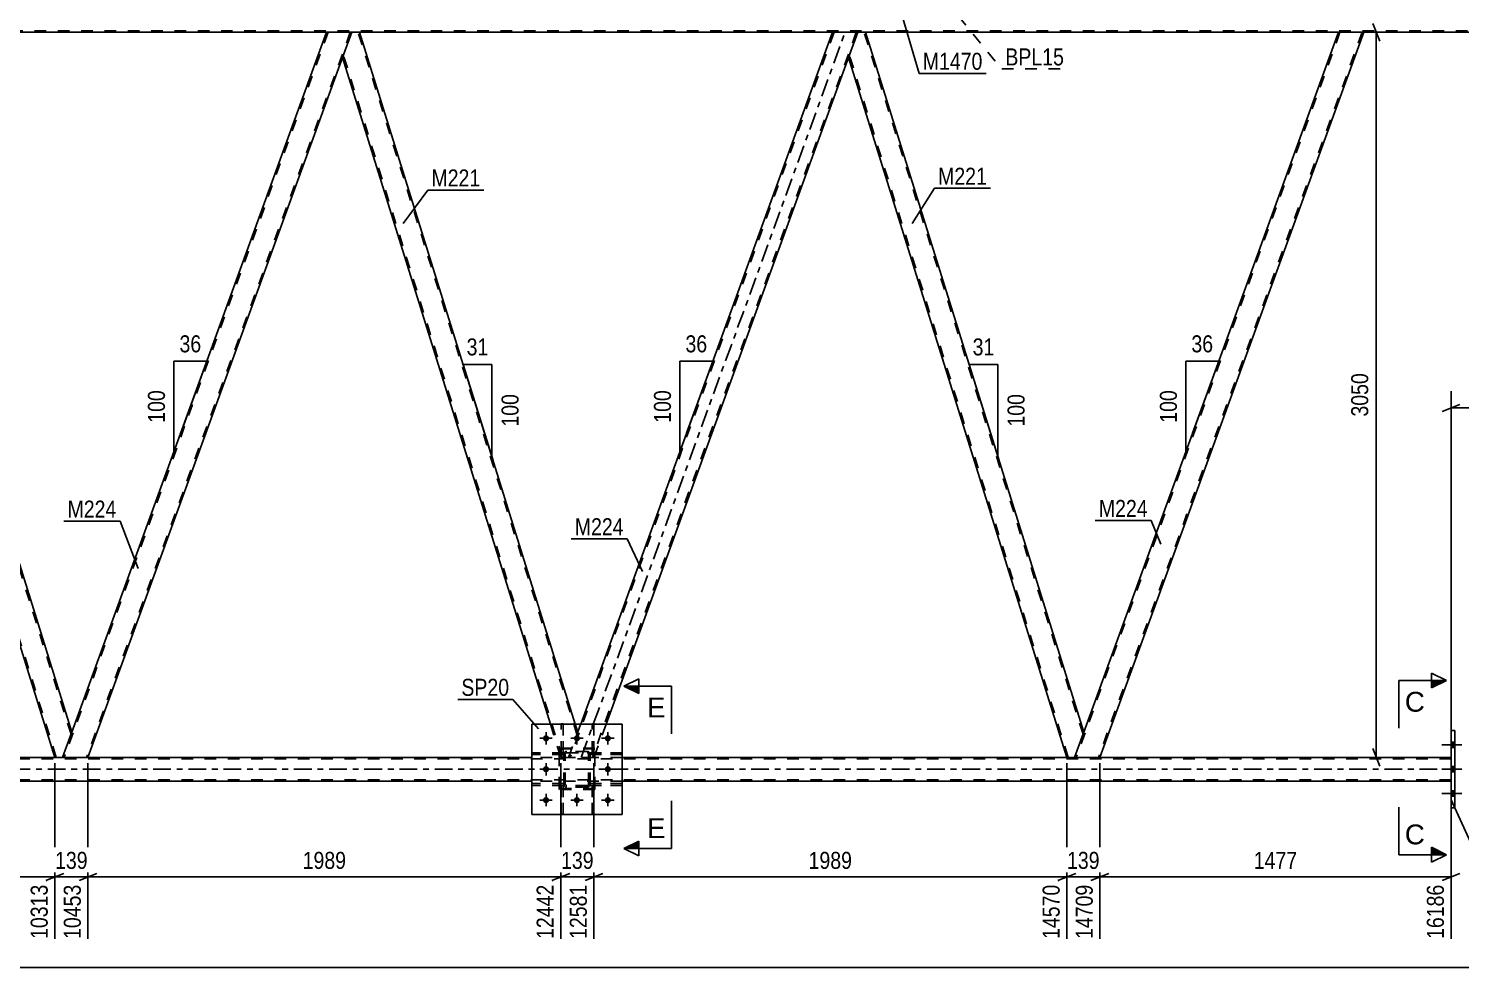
# Model space of a CAD drawing. Header units: millimetres. Extents: x -121 to 720, y -428 to 166.
# Drawn here: x 353.3 to 594.2, y -159.3 to -1.4 of the extents above; entities that cross this region are included whole.
import ezdxf

# ---------------------------------------------------------------- set-up
doc = ezdxf.new("R2010")
doc.units = ezdxf.units.MM
doc.linetypes.add('DXK_LINE_DOT2', pattern=[3.9198, 1.9599, -1.9599])
doc.linetypes.add('DXK_LINE_DOT3', pattern=[5.9187, 2.979, -0.9799, 0.9799, -0.9799])
doc.styles.add('Arial', font='ARIAL.TTF', dxfattribs={"height": 0.2})
doc.styles.add('Arial Narrow', font='ARIALN.TTF', dxfattribs={"height": 0.2})

# ---------------------------------------------------------------- blocks, each defined once
blk = doc.blocks.new('Part-318895430-3820 - 3370')
at = {"color": 7, "linetype": 'DXK_LINE_DOT2'}
for p, q in [((443.19, -128.76), (442.87, -128.76)), ((442.87, -128.76), (442.88, -133.59)), ((442.87, -129.36), (443.19, -129.36)), ((443.2, -133.59), (443.19, -128.76)), ((442.88, -133.59), (443.2, -133.59))]:
    blk.add_line(p, q, dxfattribs=at)
blk = doc.blocks.new('Part-318895430-3681 - 3370')
at = {"color": 7, "linetype": 'DXK_LINE_DOT2'}
for p, q in [((442.88, -133.59), (442.87, -128.76)), ((442.87, -128.76), (443.19, -128.76)), ((442.87, -129.36), (443.19, -129.36)), ((443.19, -128.76), (443.2, -133.59)), ((443.2, -133.59), (442.88, -133.59))]:
    blk.add_line(p, q, dxfattribs=at)
blk = doc.blocks.new('Part-318895430-3684 - 3370')
at = {"color": 7, "linetype": 'DXK_LINE_DOT2'}
for p, q in [((448.07, -133.59), (448.07, -128.76)), ((448.07, -128.76), (448.39, -128.76)), ((448.07, -129.36), (448.39, -129.36)), ((448.39, -128.76), (448.39, -133.59)), ((448.39, -133.59), (448.07, -133.59))]:
    blk.add_line(p, q, dxfattribs=at)
blk = doc.blocks.new('Part-318895430-3882 - 3370')
at = {"color": 7, "linetype": 'DXK_LINE_DOT2'}
for p, q in [((443.32, -123.23), (437.92, -123.23)), ((437.92, -123.55), (437.92, -123.23)), ((443.32, -123.55), (437.92, -123.55)), ((442.72, -123.55), (442.72, -123.23)), ((443.32, -123.23), (443.32, -123.55))]:
    blk.add_line(p, q, dxfattribs=at)
blk = doc.blocks.new('Part-318895430-3886 - 3370')
at = {"color": 7, "linetype": 'DXK_LINE_DOT2'}
for p, q in [((453.12, -128.43), (447.72, -128.43)), ((447.72, -128.43), (447.72, -128.75)), ((447.72, -128.75), (453.12, -128.75)), ((448.32, -128.75), (448.32, -128.43)), ((453.12, -128.75), (453.12, -128.43))]:
    blk.add_line(p, q, dxfattribs=at)
blk = doc.blocks.new('Bolt-318895430-3888 - 3370')
at = {"linetype": 'Continuous'}
for points in [[(592.59, -121.46), (592.59, -122.34), (593.23, -122.34), (593.23, -121.46)], [(592.59, -121.46), (592.59, -122.34), (593.23, -122.34), (593.23, -121.46)], [(592.59, -121.46), (592.59, -122.34), (593.23, -122.34), (593.23, -121.46)], [(592.59, -125.56), (592.59, -126.44), (593.23, -126.44), (593.23, -125.56)], [(592.59, -125.56), (592.59, -126.44), (593.23, -126.44), (593.23, -125.56)], [(592.59, -129.66), (592.59, -130.54), (593.23, -130.54), (593.23, -129.66)], [(592.59, -129.66), (592.59, -130.54), (593.23, -130.54), (593.23, -129.66)], [(592.59, -129.66), (592.59, -130.54), (593.23, -130.54), (593.23, -129.66)]]:
    blk.add_hatch(color=1, dxfattribs=at).paths.add_polyline_path(points)
at = {"color": 1, "linetype": 'Continuous'}
for p, q in [((594.39, -121.9), (591.07, -121.9)), ((594.39, -121.9), (591.07, -121.9)), ((594.39, -121.9), (591.07, -121.9)), ((593.23, -121.46), (592.59, -121.46)), ((593.23, -121.46), (592.59, -121.46)), ((593.23, -121.46), (592.59, -121.46)), ((593.23, -122.34), (592.59, -122.34)), ((593.23, -122.34), (592.59, -122.34)), ((593.23, -122.34), (592.59, -122.34)), ((594.39, -126), (591.07, -126)), ((594.39, -126), (591.07, -126)), ((593.23, -125.56), (592.59, -125.56)), ((593.23, -125.56), (592.59, -125.56)), ((593.23, -126.44), (592.59, -126.44)), ((593.23, -126.44), (592.59, -126.44)), ((593.23, -129.66), (592.59, -129.66)), ((593.23, -129.66), (592.59, -129.66)), ((593.23, -129.66), (592.59, -129.66)), ((594.39, -130.1), (591.07, -130.1)), ((594.39, -130.1), (591.07, -130.1)), ((594.39, -130.1), (591.07, -130.1)), ((593.23, -130.54), (592.59, -130.54)), ((593.23, -130.54), (592.59, -130.54)), ((593.23, -130.54), (592.59, -130.54))]:
    blk.add_line(p, q, dxfattribs=at)
blk = doc.blocks.new('Part-318895430-3776 - 3370')
at = {"color": 7, "linetype": 'DXK_LINE_DOT2'}
for p, q in [((447.72, -123.55), (447.72, -123.23)), ((447.72, -123.23), (453.12, -123.23)), ((453.12, -123.55), (447.72, -123.55)), ((448.32, -123.55), (448.32, -123.23)), ((453.12, -123.23), (453.12, -123.55))]:
    blk.add_line(p, q, dxfattribs=at)
blk = doc.blocks.new('Part-318895430-3778 - 3370')
at = {"color": 7, "linetype": 'DXK_LINE_DOT2'}
for p, q in [((443.32, -123.48), (443.36, -123.29)), ((443.36, -123.29), (443.32, -123.48)), ((443.32, -128.52), (443.32, -123.48)), ((443.56, -123.48), (443.58, -123.38)), ((443.56, -128.52), (443.56, -123.48)), ((443.58, -123.38), (443.63, -123.31)), ((443.62, -123.03), (443.8, -123)), ((443.8, -123), (443.62, -123.03)), ((443.63, -123.31), (443.71, -123.25)), ((443.71, -123.25), (443.8, -123.24)), ((447.24, -123), (443.8, -123)), ((443.8, -123.24), (447.24, -123.24)), ((447.24, -123), (447.42, -123.03)), ((447.42, -123.03), (447.24, -123)), ((447.24, -123.24), (447.33, -123.25)), ((447.33, -123.25), (447.41, -123.31)), ((447.41, -123.31), (447.46, -123.38)), ((447.46, -123.38), (447.48, -123.48)), ((447.48, -128.52), (447.48, -123.48)), ((447.68, -123.29), (447.72, -123.48)), ((447.72, -123.48), (447.68, -123.29)), ((447.72, -128.52), (447.72, -123.48)), ((443.36, -128.7), (443.32, -128.52)), ((443.32, -128.52), (443.36, -128.7)), ((443.58, -128.61), (443.56, -128.52)), ((443.63, -128.69), (443.58, -128.61)), ((443.8, -129), (443.62, -128.96)), ((443.62, -128.96), (443.8, -129)), ((443.71, -128.74), (443.63, -128.69)), ((443.8, -128.76), (443.71, -128.74)), ((447.24, -128.76), (443.8, -128.76)), ((447.24, -129), (443.8, -129)), ((447.33, -128.74), (447.24, -128.76)), ((447.42, -128.96), (447.24, -129)), ((447.24, -129), (447.42, -128.96)), ((447.41, -128.69), (447.33, -128.74)), ((447.46, -128.61), (447.41, -128.69)), ((447.48, -128.52), (447.46, -128.61)), ((447.72, -128.52), (447.68, -128.7)), ((447.68, -128.7), (447.72, -128.52))]:
    blk.add_line(p, q, dxfattribs=at)
at = {"color": 7, "linetype": 'DXK_LINE_DOT3'}
blk.add_line((445.52, -126), (445.52, -126), dxfattribs=at)
at = {"color": 7, "linetype": 'DXK_LINE_DOT2'}
for centre, start, end in [((443.8, -123.48), 112.5, 157.5), ((443.8, -123.48), 112.5, 157.5), ((447.24, -123.48), 22.5, 67.5), ((447.24, -123.48), 22.5, 67.5), ((443.8, -128.52), 202.5, 247.5), ((443.8, -128.52), 202.5, 247.5), ((447.24, -128.52), 292.5, 337.5), ((447.24, -128.52), 292.5, 337.5)]:
    blk.add_arc(centre, 0.48, start, end, dxfattribs=at)
blk = doc.blocks.new('Bolt-318895430-3966 - 3370')
at = {"color": 1, "linetype": 'Continuous'}
for p, q in [((440.32, -119.76), (440.32, -120.45)), ((445.52, -119.76), (445.52, -120.45)), ((450.72, -119.76), (450.72, -120.45)), ((439.28, -120.8), (439.97, -120.8)), ((440.32, -121.84), (440.32, -121.14)), ((441.36, -120.8), (440.67, -120.8)), ((444.48, -120.8), (445.17, -120.8)), ((445.52, -121.84), (445.52, -121.14)), ((446.56, -120.8), (445.87, -120.8)), ((449.68, -120.8), (450.37, -120.8)), ((450.72, -121.84), (450.72, -121.14)), ((451.76, -120.8), (451.07, -120.8)), ((440.32, -124.96), (440.32, -125.65)), ((450.72, -124.96), (450.72, -125.65)), ((439.28, -126), (439.97, -126)), ((440.32, -127.04), (440.32, -126.34)), ((441.36, -126), (440.67, -126)), ((449.68, -126), (450.37, -126)), ((450.72, -127.04), (450.72, -126.34)), ((451.76, -126), (451.07, -126)), ((439.28, -131.2), (439.97, -131.2)), ((440.32, -130.16), (440.32, -130.85)), ((440.32, -132.24), (440.32, -131.54)), ((441.36, -131.2), (440.67, -131.2)), ((444.48, -131.2), (445.17, -131.2)), ((445.52, -130.16), (445.52, -130.85)), ((445.52, -132.24), (445.52, -131.54)), ((446.56, -131.2), (445.87, -131.2)), ((449.68, -131.2), (450.37, -131.2)), ((450.72, -130.16), (450.72, -130.85)), ((450.72, -132.24), (450.72, -131.54)), ((451.76, -131.2), (451.07, -131.2))]:
    blk.add_line(p, q, dxfattribs=at)
blk = doc.blocks.new('Part-318895430-3782 - 3370')
at = {"color": 7, "linetype": 'DXK_LINE_DOT2'}
for p, q in [((448.52, -122.59), (442.52, -122.59)), ((442.52, -129.39), (442.52, -122.59)), ((448.52, -129.39), (448.52, -122.59)), ((448.52, -129.39), (442.52, -129.39))]:
    blk.add_line(p, q, dxfattribs=at)
blk = doc.blocks.new('Part-318895430-3795 - 3370')
at = {"color": 7, "linetype": 'DXK_LINE_DOT2'}
for p, q in [((443.32, -128.43), (437.92, -128.43)), ((437.92, -128.75), (437.92, -128.43)), ((443.32, -128.75), (437.92, -128.75)), ((442.72, -128.75), (442.72, -128.43)), ((443.32, -128.43), (443.32, -128.75))]:
    blk.add_line(p, q, dxfattribs=at)
blk = doc.blocks.new('Part-318895430-3866 - 3370')
at = {"color": 2, "linetype": 'Continuous'}
for p, q in [((491.23, -6.25), (492.78, -2)), ((494.1, -2), (492.78, -2)), ((530.8, -119.75), (494.1, -2)), ((527.94, -124), (491.23, -6.25)), ((530.8, -119.75), (530.53, -120.49)), ((530.53, -120.49), (529.25, -124)), ((529.25, -124), (527.94, -124))]:
    blk.add_line(p, q, dxfattribs=at)
at = {"color": 7, "linetype": 'DXK_LINE_DOT2'}
for p, q in [((530.67, -120.12), (493.85, -2)), ((528.19, -124), (491.37, -5.88))]:
    blk.add_line(p, q, dxfattribs=at)
blk = doc.blocks.new('Part-318895430-3811 - 3370')
at = {"color": 7, "linetype": 'DXK_LINE_DOT2'}
for p, q in [((448.52, -122.46), (442.52, -122.46)), ((442.52, -129.26), (442.52, -122.46)), ((448.52, -129.26), (448.52, -122.46)), ((448.52, -129.26), (442.52, -129.26))]:
    blk.add_line(p, q, dxfattribs=at)
blk = doc.blocks.new('Part-318895430-3938 - 3370')
at = {"color": 7, "linetype": 'DXK_LINE_DOT2'}
for p, q in [((403.65, -2), (359.24, -124)), ((407.39, -2), (362.99, -124)), ((407.65, -2), (406.1, -6.25)), ((360.53, -119.75), (358.99, -124)), ((362.93, -124), (363.09, -124))]:
    blk.add_line(p, q, dxfattribs=at)
at = {"color": 2, "linetype": 'Continuous'}
for p, q in [((403.39, -2), (360.53, -119.75)), ((407.65, -2), (403.39, -2)), ((406.1, -6.25), (363.24, -124)), ((362.93, -124), (358.99, -124)), ((363.2, -124), (362.93, -124)), ((363.24, -124), (363.2, -124))]:
    blk.add_line(p, q, dxfattribs=at)
blk = doc.blocks.new('Part-318895430-3861 - 3370')
at = {"color": 7, "linetype": 'DXK_LINE_DOT2'}
for p, q in [((573.91, -2), (529.51, -124)), ((577.66, -2), (533.26, -124)), ((530.8, -119.75), (529.25, -124)), ((533.2, -124), (533.36, -124))]:
    blk.add_line(p, q, dxfattribs=at)
at = {"color": 2, "linetype": 'Continuous'}
for p, q in [((573.66, -2), (530.8, -119.75)), ((533.51, -124), (577.92, -2)), ((577.92, -2), (573.66, -2)), ((533.2, -124), (529.25, -124)), ((533.47, -124), (533.2, -124)), ((533.47, -124), (533.51, -124))]:
    blk.add_line(p, q, dxfattribs=at)
blk = doc.blocks.new('Part-318895430-3871 - 3370')
at = {"color": 7, "linetype": 'DXK_LINE_DOT2'}
for p, q in [((488.78, -2), (444.38, -124)), ((492.53, -2), (448.12, -124)), ((492.78, -2), (491.23, -6.25)), ((444.12, -124), (446.16, -118.4)), ((450.42, -118.4), (448.38, -124)), ((448.38, -124), (444.12, -124))]:
    blk.add_line(p, q, dxfattribs=at)
at = {"color": 2, "linetype": 'Continuous'}
for p, q in [((488.52, -2), (446.16, -118.4)), ((492.78, -2), (488.52, -2)), ((491.23, -6.25), (450.42, -118.4))]:
    blk.add_line(p, q, dxfattribs=at)
at = {"color": 7, "linetype": 'DXK_LINE_DOT3'}
blk.add_line((446.25, -124), (490.65, -2), dxfattribs=at)
blk = doc.blocks.new('Part-318895430-3881 - 3370')
at = {"color": 7, "linetype": 'DXK_LINE_DOT2'}
for p, q in [((592.59, -124.24), (-22.32, -124.24)), ((363.24, -124), (357.67, -124)), ((453.12, -124), (437.92, -124)), ((533.51, -124), (527.94, -124)), ((592.59, -124), (592.59, -128)), ((592.59, -127.76), (-22.32, -127.76)), ((453.12, -128), (437.92, -128))]:
    blk.add_line(p, q, dxfattribs=at)
at = {"color": 2, "linetype": 'Continuous'}
for p, q in [((357.67, -124), (282.85, -124)), ((437.92, -124), (363.24, -124)), ((527.94, -124), (453.12, -124)), ((592.59, -124), (533.51, -124)), ((437.92, -128), (282.85, -128)), ((592.59, -128), (453.12, -128))]:
    blk.add_line(p, q, dxfattribs=at)
at = {"color": 7, "linetype": 'DXK_LINE_DOT3'}
blk.add_line((-22.32, -126), (592.59, -126), dxfattribs=at)
blk = doc.blocks.new('Part-318895430-3885 - 3370')
at = {"color": 7, "linetype": 'DXK_LINE_DOT2'}
for p, q in [((448.39, -128.76), (448.07, -128.76)), ((448.07, -128.76), (448.07, -133.59)), ((448.07, -129.36), (448.39, -129.36)), ((448.39, -133.59), (448.39, -128.76)), ((448.07, -133.59), (448.39, -133.59))]:
    blk.add_line(p, q, dxfattribs=at)
blk = doc.blocks.new('Part-318895430-3887 - 3370')
at = {"color": 7, "linetype": 'DXK_LINE_DOT2'}
for p, q in [((453.12, -123.23), (447.72, -123.23)), ((447.72, -123.23), (447.72, -123.55)), ((447.72, -123.55), (453.12, -123.55)), ((448.32, -123.55), (448.32, -123.23)), ((453.12, -123.55), (453.12, -123.23))]:
    blk.add_line(p, q, dxfattribs=at)
blk = doc.blocks.new('Part-318895430-3895 - 3370')
at = {"color": 7, "linetype": 'DXK_LINE_DOT2'}
for p, q in [((443.32, -128.43), (437.92, -128.43)), ((437.92, -128.43), (437.92, -128.75)), ((443.32, -128.75), (437.92, -128.75)), ((442.72, -128.75), (442.72, -128.43)), ((443.32, -128.75), (443.32, -128.43))]:
    blk.add_line(p, q, dxfattribs=at)
blk = doc.blocks.new('Part-318895430-3897 - 3370')
at = {"color": 7, "linetype": 'DXK_LINE_DOT2'}
for p, q in [((447.72, -128.75), (447.72, -128.43)), ((447.72, -128.43), (453.12, -128.43)), ((453.12, -128.75), (447.72, -128.75)), ((448.32, -128.75), (448.32, -128.43)), ((453.12, -128.43), (453.12, -128.75))]:
    blk.add_line(p, q, dxfattribs=at)
blk = doc.blocks.new('Part-318895430-3907 - 3370')
at = {"color": 2, "linetype": 'Continuous'}
for p, q in [((320.97, -6.25), (322.51, -2)), ((323.83, -2), (322.51, -2)), ((360.53, -119.75), (323.83, -2)), ((357.67, -124), (320.97, -6.25)), ((360.53, -119.75), (360.26, -120.49)), ((360.26, -120.49), (358.99, -124)), ((358.99, -124), (357.67, -124))]:
    blk.add_line(p, q, dxfattribs=at)
at = {"color": 7, "linetype": 'DXK_LINE_DOT2'}
for p, q in [((360.4, -120.12), (323.58, -2)), ((357.92, -124), (321.1, -5.88))]:
    blk.add_line(p, q, dxfattribs=at)
blk = doc.blocks.new('Part-318895430-3912 - 3370')
at = {"color": 2, "linetype": 'Continuous'}
for p, q in [((453.12, -118.4), (437.92, -118.4)), ((437.92, -118.4), (437.92, -133.6)), ((453.12, -118.4), (453.12, -133.6)), ((453.12, -133.6), (437.92, -133.6))]:
    blk.add_line(p, q, dxfattribs=at)
blk = doc.blocks.new('Part-318895430-3928 - 3370')
at = {"color": 7, "linetype": 'DXK_LINE_DOT2'}
for p, q in [((437.92, -118.4), (453.12, -118.4)), ((437.92, -118.4), (437.92, -133.6)), ((453.12, -118.4), (453.12, -133.6)), ((437.92, -133.6), (453.12, -133.6))]:
    blk.add_line(p, q, dxfattribs=at)
blk = doc.blocks.new('Part-318895430-3939 - 3370')
at = {"color": 7, "linetype": 'DXK_LINE_DOT2'}
for p, q in [((443.32, -123.23), (437.92, -123.23)), ((437.92, -123.23), (437.92, -123.55)), ((443.32, -123.55), (437.92, -123.55)), ((442.72, -123.55), (442.72, -123.23)), ((443.32, -123.55), (443.32, -123.23))]:
    blk.add_line(p, q, dxfattribs=at)
blk = doc.blocks.new('Part-318895430-3944 - 3370')
at = {"color": 7, "linetype": 'DXK_LINE_DOT2'}
for p, q in [((638.46, -1.76), (-9, -1.76)), ((408.96, -2), (403.39, -2)), ((494.1, -2), (488.52, -2)), ((577.92, -2), (573.66, -2))]:
    blk.add_line(p, q, dxfattribs=at)
at = {"color": 2, "linetype": 'Continuous'}
for p, q in [((403.39, -2), (323.83, -2)), ((488.52, -2), (408.96, -2)), ((573.66, -2), (494.1, -2)), ((638.46, -2), (577.92, -2))]:
    blk.add_line(p, q, dxfattribs=at)
blk = doc.blocks.new('Part-318895430-3947 - 3370')
at = {"color": 2, "linetype": 'Continuous'}
for p, q in [((448.07, -118.4), (448.07, -118.39)), ((448.39, -118.39), (448.07, -118.39)), ((448.39, -118.4), (448.39, -118.39))]:
    blk.add_line(p, q, dxfattribs=at)
at = {"color": 7, "linetype": 'DXK_LINE_DOT2'}
for p, q in [((448.07, -123.24), (448.07, -118.4)), ((448.39, -123.24), (448.39, -118.4)), ((448.07, -122.64), (448.39, -122.64)), ((448.39, -123.24), (448.07, -123.24))]:
    blk.add_line(p, q, dxfattribs=at)
blk = doc.blocks.new('Bolt-318895430-3967 - 3370')
at = {"linetype": 'Continuous'}
for points in [[(440.84, -120.8, -1), (439.8, -120.8, -1)], [(446.04, -120.8, -1), (445, -120.8, -1)], [(451.24, -120.8, -1), (450.2, -120.8, -1)], [(440.84, -126, -1), (439.8, -126, -1)], [(451.24, -126, -1), (450.2, -126, -1)], [(440.84, -131.2, -1), (439.8, -131.2, -1)], [(446.04, -131.2, -1), (445, -131.2, -1)], [(451.24, -131.2, -1), (450.2, -131.2, -1)]]:
    blk.add_hatch(color=1, dxfattribs=at).paths.add_polyline_path(points)
at = {"color": 1, "linetype": 'Continuous'}
for p, q in [((440.32, -119.76), (440.32, -121.84)), ((445.52, -119.76), (445.52, -121.84)), ((450.72, -119.76), (450.72, -121.84)), ((441.36, -120.8), (439.28, -120.8)), ((446.56, -120.8), (444.48, -120.8)), ((451.76, -120.8), (449.68, -120.8)), ((440.32, -124.96), (440.32, -127.04)), ((450.72, -124.96), (450.72, -127.04)), ((441.36, -126), (439.28, -126)), ((451.76, -126), (449.68, -126)), ((441.36, -131.2), (439.28, -131.2)), ((440.32, -130.16), (440.32, -132.24)), ((446.56, -131.2), (444.48, -131.2)), ((445.52, -130.16), (445.52, -132.24)), ((451.76, -131.2), (449.68, -131.2)), ((450.72, -130.16), (450.72, -132.24))]:
    blk.add_line(p, q, dxfattribs=at)
blk = doc.blocks.new('Part-318895430-3983 - 3370')
at = {"color": 2, "linetype": 'Continuous'}
for p, q in [((442.88, -118.4), (442.88, -118.39)), ((443.2, -118.39), (442.88, -118.39)), ((443.2, -118.4), (443.2, -118.39))]:
    blk.add_line(p, q, dxfattribs=at)
at = {"color": 7, "linetype": 'DXK_LINE_DOT2'}
for p, q in [((442.88, -123.24), (442.88, -118.4)), ((443.2, -123.24), (443.2, -118.4)), ((442.88, -122.64), (443.2, -122.64)), ((443.2, -123.24), (442.88, -123.24))]:
    blk.add_line(p, q, dxfattribs=at)
blk = doc.blocks.new('Part-318895430-3987 - 3370')
at = {"color": 7, "linetype": 'DXK_LINE_DOT2'}
for p, q in [((443.32, -123.48), (443.36, -123.29)), ((443.36, -123.29), (443.32, -123.48)), ((443.32, -128.52), (443.32, -123.48)), ((443.56, -123.48), (443.58, -123.38)), ((443.56, -128.52), (443.56, -123.48)), ((443.58, -123.38), (443.63, -123.31)), ((443.62, -123.03), (443.8, -123)), ((443.8, -123), (443.62, -123.03)), ((443.63, -123.31), (443.71, -123.25)), ((443.71, -123.25), (443.8, -123.24)), ((447.24, -123), (443.8, -123)), ((443.8, -123.24), (447.24, -123.24)), ((447.24, -123), (447.42, -123.03)), ((447.42, -123.03), (447.24, -123)), ((447.24, -123.24), (447.33, -123.25)), ((447.33, -123.25), (447.41, -123.31)), ((447.41, -123.31), (447.46, -123.38)), ((447.46, -123.38), (447.48, -123.48)), ((447.48, -128.52), (447.48, -123.48)), ((447.68, -123.29), (447.72, -123.48)), ((447.72, -123.48), (447.68, -123.29)), ((447.72, -128.52), (447.72, -123.48)), ((443.36, -128.7), (443.32, -128.52)), ((443.32, -128.52), (443.36, -128.7)), ((443.58, -128.61), (443.56, -128.52)), ((443.63, -128.69), (443.58, -128.61)), ((443.8, -129), (443.62, -128.96)), ((443.62, -128.96), (443.8, -129)), ((443.71, -128.74), (443.63, -128.69)), ((443.8, -128.76), (443.71, -128.74)), ((447.24, -128.76), (443.8, -128.76)), ((447.24, -129), (443.8, -129)), ((447.33, -128.74), (447.24, -128.76)), ((447.42, -128.96), (447.24, -129)), ((447.24, -129), (447.42, -128.96)), ((447.41, -128.69), (447.33, -128.74)), ((447.46, -128.61), (447.41, -128.69)), ((447.48, -128.52), (447.46, -128.61)), ((447.72, -128.52), (447.68, -128.7)), ((447.68, -128.7), (447.72, -128.52))]:
    blk.add_line(p, q, dxfattribs=at)
at = {"color": 7, "linetype": 'DXK_LINE_DOT3'}
blk.add_line((445.52, -126), (445.52, -126), dxfattribs=at)
at = {"color": 7, "linetype": 'DXK_LINE_DOT2'}
for centre, start, end in [((443.8, -123.48), 112.5, 157.5), ((443.8, -123.48), 112.5, 157.5), ((447.24, -123.48), 22.5, 67.5), ((447.24, -123.48), 22.5, 67.5), ((443.8, -128.52), 202.5, 247.5), ((443.8, -128.52), 202.5, 247.5), ((447.24, -128.52), 292.5, 337.5), ((447.24, -128.52), 292.5, 337.5)]:
    blk.add_arc(centre, 0.48, start, end, dxfattribs=at)
blk = doc.blocks.new('Part-318895430-3993 - 3370')
at = {"color": 2, "linetype": 'Continuous'}
for p, q in [((592.59, -132.5), (592.59, -119.5)), ((592.59, -119.5), (593.23, -119.5)), ((593.23, -119.5), (593.23, -132.5)), ((593.23, -132.5), (592.59, -132.5))]:
    blk.add_line(p, q, dxfattribs=at)
blk = doc.blocks.new('Part-318895430-4008 - 3370')
at = {"color": 2, "linetype": 'Continuous'}
for p, q in [((407.65, -2), (406.1, -6.25)), ((408.96, -2), (407.65, -2)), ((445.25, -118.4), (408.96, -2)), ((441.06, -118.4), (406.1, -6.25))]:
    blk.add_line(p, q, dxfattribs=at)
at = {"color": 7, "linetype": 'DXK_LINE_DOT2'}
for p, q in [((445.53, -120.12), (408.71, -2)), ((443.05, -124), (406.24, -5.88)), ((442.8, -124), (441.06, -118.4)), ((444.12, -124), (445.67, -119.75)), ((445.67, -119.75), (445.25, -118.4)), ((442.8, -124), (444.12, -124))]:
    blk.add_line(p, q, dxfattribs=at)
blk = doc.blocks.new('Part-318895430-4021 - 3370')
at = {"color": 7, "linetype": 'DXK_LINE_DOT2'}
for p, q in [((442.88, -123.24), (442.88, -118.39)), ((442.88, -118.39), (443.2, -118.39)), ((443.2, -118.39), (443.2, -123.24)), ((442.88, -122.64), (443.2, -122.64)), ((443.2, -123.24), (442.88, -123.24))]:
    blk.add_line(p, q, dxfattribs=at)
blk = doc.blocks.new('Part-318895430-4024 - 3370')
at = {"color": 7, "linetype": 'DXK_LINE_DOT2'}
for p, q in [((448.07, -123.24), (448.07, -118.39)), ((448.07, -118.39), (448.39, -118.39)), ((448.39, -118.39), (448.39, -123.24)), ((448.07, -122.64), (448.39, -122.64)), ((448.39, -123.24), (448.07, -123.24))]:
    blk.add_line(p, q, dxfattribs=at)
blk = doc.blocks.new('StraightDimension-318895430-4995 - 3370')
at = {"color": 7, "linetype": 'Continuous'}
for p, q in [((533.51, -125), (533.51, -154.56)), ((592.59, -129), (592.59, -154.56)), ((535.01, -143.52), (532.01, -144.72)), ((533.51, -144.12), (592.59, -144.12)), ((591.09, -144.72), (594.09, -143.52))]:
    blk.add_line(p, q, dxfattribs=at)
at = {"color": 0}
blk.add_wipeout([(567.31, -143.37), (567.31, -139.17), (558.8, -139.17), (558.8, -143.37)], dxfattribs=at)
at = {"color": 0, "linetype": 'Continuous'}
blk.add_wipeout([(591.99, -144.82), (587.79, -144.82), (587.79, -155.16), (591.99, -155.16)], dxfattribs=at)
at = {"color": 3, "style": 'Arial Narrow'}
blk.add_text('1477', height=2.863, dxfattribs=at).set_placement((559.4, -142.77))
at = {"color": 3, "linetype": 'Continuous', "style": 'Arial Narrow'}
blk.add_text('16186', height=2.863, rotation=90.0002, dxfattribs=at).set_placement((591.39, -154.56))
blk = doc.blocks.new('AngleDimension-318895430-21844 - 3370')
at = {"color": 7, "linetype": 'Continuous'}
for p, q in [((377.7, -57.35), (383.24, -57.35)), ((377.7, -72.57), (383.24, -57.35)), ((377.7, -72.57), (377.7, -57.35)), ((378.85, -69.44), (383.24, -57.35))]:
    blk.add_line(p, q, dxfattribs=at)
at = {"color": 0}
for points in [[(382.9, -56.45), (382.9, -52.25), (378.05, -52.25), (378.05, -56.45)], [(376.8, -61.62), (372.6, -61.62), (372.6, -68.3), (376.8, -68.3)]]:
    blk.add_wipeout(points, dxfattribs=at)
at = {"color": 3, "style": 'Arial Narrow'}
blk.add_text('36', height=2.863, dxfattribs=at).set_placement((378.65, -55.85))
blk.add_text('100', height=2.863, rotation=90.0002, dxfattribs=at).set_placement((376.2, -67.7))
blk = doc.blocks.new('AngleDimension-318895430-21872 - 3370')
at = {"color": 7, "linetype": 'Continuous'}
for p, q in [((462.84, -57.35), (468.38, -57.35)), ((462.84, -72.57), (468.38, -57.35)), ((462.84, -72.57), (462.84, -57.35)), ((463.98, -69.44), (468.38, -57.35))]:
    blk.add_line(p, q, dxfattribs=at)
at = {"color": 0}
for points in [[(468.04, -56.45), (468.04, -52.25), (463.18, -52.25), (463.18, -56.45)], [(461.94, -61.62), (457.74, -61.62), (457.74, -68.3), (461.94, -68.3)]]:
    blk.add_wipeout(points, dxfattribs=at)
at = {"color": 3, "style": 'Arial Narrow'}
blk.add_text('36', height=2.863, dxfattribs=at).set_placement((463.78, -55.85))
blk.add_text('100', height=2.863, rotation=90.0002, dxfattribs=at).set_placement((461.34, -67.7))
blk = doc.blocks.new('StraightDimension-318895430-4999 - 3370')
at = {"color": 7, "linetype": 'Continuous'}
for p, q in [((363.24, -125), (363.24, -154.56)), ((442.8, -125), (442.8, -154.56)), ((364.74, -143.52), (361.74, -144.72)), ((363.24, -144.12), (442.8, -144.12)), ((441.3, -144.72), (444.3, -143.52))]:
    blk.add_line(p, q, dxfattribs=at)
at = {"color": 0}
blk.add_wipeout([(407.28, -143.37), (407.28, -139.17), (398.77, -139.17), (398.77, -143.37)], dxfattribs=at)
at = {"color": 0, "linetype": 'Continuous'}
blk.add_wipeout([(442.2, -144.82), (438, -144.82), (438, -155.16), (442.2, -155.16)], dxfattribs=at)
at = {"color": 3, "style": 'Arial Narrow'}
blk.add_text('1989', height=2.863, dxfattribs=at).set_placement((399.37, -142.77))
at = {"color": 3, "linetype": 'Continuous', "style": 'Arial Narrow'}
blk.add_text('12442', height=2.863, rotation=90.0002, dxfattribs=at).set_placement((441.6, -154.56))
blk = doc.blocks.new('StraightDimension-318895430-4997 - 3370')
at = {"color": 7, "linetype": 'Continuous'}
for p, q in [((448.38, -125), (448.38, -154.56)), ((527.94, -125), (527.94, -154.56)), ((449.88, -143.52), (446.88, -144.72)), ((448.38, -144.12), (527.94, -144.12)), ((526.44, -144.72), (529.44, -143.52))]:
    blk.add_line(p, q, dxfattribs=at)
at = {"color": 0}
blk.add_wipeout([(492.41, -143.37), (492.41, -139.17), (483.9, -139.17), (483.9, -143.37)], dxfattribs=at)
at = {"color": 0, "linetype": 'Continuous'}
blk.add_wipeout([(527.34, -144.82), (523.14, -144.82), (523.14, -155.16), (527.34, -155.16)], dxfattribs=at)
at = {"color": 3, "style": 'Arial Narrow'}
blk.add_text('1989', height=2.863, dxfattribs=at).set_placement((484.5, -142.77))
at = {"color": 3, "linetype": 'Continuous', "style": 'Arial Narrow'}
blk.add_text('14570', height=2.863, rotation=90.0002, dxfattribs=at).set_placement((526.74, -154.56))
blk = doc.blocks.new('StraightDimension-318895430-5001 - 3370')
at = {"color": 7, "linetype": 'Continuous'}
for p, q in [((278.11, -125), (278.11, -152.73)), ((357.67, -125), (357.67, -154.56)), ((279.61, -143.52), (276.61, -144.72)), ((278.11, -144.12), (357.67, -144.12)), ((356.17, -144.72), (359.17, -143.52))]:
    blk.add_line(p, q, dxfattribs=at)
at = {"color": 0}
blk.add_wipeout([(322.14, -143.37), (322.14, -139.17), (313.63, -139.17), (313.63, -143.37)], dxfattribs=at)
at = {"color": 0, "linetype": 'Continuous'}
blk.add_wipeout([(357.07, -144.82), (352.87, -144.82), (352.87, -155.16), (357.07, -155.16)], dxfattribs=at)
at = {"color": 3, "style": 'Arial Narrow'}
blk.add_text('1989', height=2.863, dxfattribs=at).set_placement((314.23, -142.77))
at = {"color": 3, "linetype": 'Continuous', "style": 'Arial Narrow'}
blk.add_text('10313', height=2.863, rotation=90.0002, dxfattribs=at).set_placement((356.47, -154.56))
blk = doc.blocks.new('AngleDimension-318895430-21870 - 3370')
at = {"color": 7, "linetype": 'Continuous'}
for p, q in [((516.34, -57.87), (511.51, -57.87)), ((516.34, -73.34), (511.51, -57.87)), ((516.34, -73.34), (516.34, -57.87)), ((516.55, -74.04), (516.34, -73.34))]:
    blk.add_line(p, q, dxfattribs=at)
at = {"color": 0}
for points in [[(516.35, -56.97), (516.35, -52.77), (511.5, -52.77), (511.5, -56.97)], [(521.44, -62.26), (517.24, -62.26), (517.24, -68.95), (521.44, -68.95)]]:
    blk.add_wipeout(points, dxfattribs=at)
at = {"color": 3, "style": 'Arial Narrow'}
blk.add_text('31', height=2.863, dxfattribs=at).set_placement((512.1, -56.37))
blk.add_text('100', height=2.863, rotation=90.0002, dxfattribs=at).set_placement((520.84, -68.35))
blk = doc.blocks.new('StraightDimension-318895430-5000 - 3370')
at = {"color": 7, "linetype": 'Continuous'}
for p, q in [((357.67, -125), (357.67, -154.56)), ((363.24, -125), (363.24, -154.56)), ((356.17, -144.72), (359.17, -143.52)), ((357.67, -144.12), (363.24, -144.12)), ((364.74, -143.52), (361.74, -144.72))]:
    blk.add_line(p, q, dxfattribs=at)
at = {"color": 0}
blk.add_wipeout([(363.8, -143.37), (363.8, -139.17), (357.11, -139.17), (357.11, -143.37)], dxfattribs=at)
at = {"color": 0, "linetype": 'Continuous'}
blk.add_wipeout([(362.64, -144.82), (358.44, -144.82), (358.44, -155.16), (362.64, -155.16)], dxfattribs=at)
at = {"color": 3, "style": 'Arial Narrow'}
blk.add_text('139', height=2.863, dxfattribs=at).set_placement((357.71, -142.77))
at = {"color": 3, "linetype": 'Continuous', "style": 'Arial Narrow'}
blk.add_text('10453', height=2.863, rotation=90.0002, dxfattribs=at).set_placement((362.04, -154.56))
blk = doc.blocks.new('StraightDimension-318895430-4947 - 3370')
at = {"color": 7, "linetype": 'Continuous'}
for p, q in [((638.46, -3), (638.46, -67.61)), ((592.59, -123), (592.59, -62.36)), ((594.09, -64.61), (591.09, -65.81)), ((636.96, -65.81), (639.96, -64.61)), ((592.59, -65.21), (638.46, -65.21))]:
    blk.add_line(p, q, dxfattribs=at)
at = {"color": 0}
blk.add_wipeout([(619.78, -64.46), (619.78, -60.26), (611.27, -60.26), (611.27, -64.46)], dxfattribs=at)
at = {"color": 3, "style": 'Arial Narrow'}
blk.add_text('1147', height=2.863, dxfattribs=at).set_placement((611.87, -63.86))
blk = doc.blocks.new('StraightDimension-318895430-4996 - 3370')
at = {"color": 7, "linetype": 'Continuous'}
for p, q in [((527.94, -125), (527.94, -154.56)), ((533.51, -125), (533.51, -154.56)), ((526.44, -144.72), (529.44, -143.52)), ((527.94, -144.12), (533.51, -144.12)), ((535.01, -143.52), (532.01, -144.72))]:
    blk.add_line(p, q, dxfattribs=at)
at = {"color": 0}
blk.add_wipeout([(534.07, -143.37), (534.07, -139.17), (527.38, -139.17), (527.38, -143.37)], dxfattribs=at)
at = {"color": 0, "linetype": 'Continuous'}
blk.add_wipeout([(532.91, -144.82), (528.71, -144.82), (528.71, -155.16), (532.91, -155.16)], dxfattribs=at)
at = {"color": 3, "style": 'Arial Narrow'}
blk.add_text('139', height=2.863, dxfattribs=at).set_placement((527.98, -142.77))
at = {"color": 3, "linetype": 'Continuous', "style": 'Arial Narrow'}
blk.add_text('14709', height=2.863, rotation=90.0002, dxfattribs=at).set_placement((532.31, -154.56))
blk = doc.blocks.new('StraightDimension-318895430-4998 - 3370')
at = {"color": 7, "linetype": 'Continuous'}
for p, q in [((442.8, -125), (442.8, -154.56)), ((448.38, -125), (448.38, -154.56)), ((441.3, -144.72), (444.3, -143.52)), ((442.8, -144.12), (448.38, -144.12)), ((449.88, -143.52), (446.88, -144.72))]:
    blk.add_line(p, q, dxfattribs=at)
at = {"color": 0}
blk.add_wipeout([(448.93, -143.37), (448.93, -139.17), (442.25, -139.17), (442.25, -143.37)], dxfattribs=at)
at = {"color": 0, "linetype": 'Continuous'}
blk.add_wipeout([(447.78, -144.82), (443.58, -144.82), (443.58, -155.16), (447.78, -155.16)], dxfattribs=at)
at = {"color": 3, "style": 'Arial Narrow'}
blk.add_text('139', height=2.863, dxfattribs=at).set_placement((442.85, -142.77))
at = {"color": 3, "linetype": 'Continuous', "style": 'Arial Narrow'}
blk.add_text('12581', height=2.863, rotation=90.0002, dxfattribs=at).set_placement((447.18, -154.56))
blk = doc.blocks.new('StraightDimension-318895430-5254 - 3370')
at = {"color": 7, "linetype": 'Continuous'}
blk.add_line((-35.1, -159.34), (639.1, -159.34), dxfattribs=at)
blk = doc.blocks.new('AngleDimension-318895430-21842 - 3370')
at = {"color": 7, "linetype": 'Continuous'}
for p, q in [((431.2, -57.87), (426.38, -57.87)), ((431.2, -73.34), (426.38, -57.87)), ((431.2, -73.34), (431.2, -57.87)), ((431.42, -74.04), (431.2, -73.34))]:
    blk.add_line(p, q, dxfattribs=at)
at = {"color": 0}
for points in [[(431.22, -56.97), (431.22, -52.77), (426.36, -52.77), (426.36, -56.97)], [(436.3, -62.26), (432.1, -62.26), (432.1, -68.95), (436.3, -68.95)]]:
    blk.add_wipeout(points, dxfattribs=at)
at = {"color": 3, "style": 'Arial Narrow'}
blk.add_text('31', height=2.863, dxfattribs=at).set_placement((426.96, -56.37))
blk.add_text('100', height=2.863, rotation=90.0002, dxfattribs=at).set_placement((435.7, -68.35))
blk = doc.blocks.new('AngleDimension-318895430-21900 - 3370')
at = {"color": 7, "linetype": 'Continuous'}
for p, q in [((547.97, -57.35), (553.51, -57.35)), ((547.97, -72.57), (553.51, -57.35)), ((547.97, -72.57), (547.97, -57.35)), ((549.11, -69.44), (553.51, -57.35))]:
    blk.add_line(p, q, dxfattribs=at)
at = {"color": 0}
for points in [[(553.17, -56.45), (553.17, -52.25), (548.31, -52.25), (548.31, -56.45)], [(547.07, -61.62), (542.87, -61.62), (542.87, -68.3), (547.07, -68.3)]]:
    blk.add_wipeout(points, dxfattribs=at)
at = {"color": 3, "style": 'Arial Narrow'}
blk.add_text('36', height=2.863, dxfattribs=at).set_placement((548.91, -55.85))
blk.add_text('100', height=2.863, rotation=90.0002, dxfattribs=at).set_placement((546.47, -67.7))
blk = doc.blocks.new('StraightDimension-318895430-21916 - 3370')
at = {"color": 7, "linetype": 'Continuous'}
for p, q in [((583.31, -2), (577.16, -2)), ((580.61, -3.5), (579.41, -0.5)), ((580.01, -124), (580.01, -2)), ((579.41, -122.5), (580.61, -125.5)), ((573.42, -124), (582.41, -124))]:
    blk.add_line(p, q, dxfattribs=at)
at = {"color": 0}
blk.add_wipeout([(579.26, -58.74), (575.06, -58.74), (575.06, -67.26), (579.26, -67.26)], dxfattribs=at)
at = {"color": 3, "style": 'Arial Narrow'}
blk.add_text('3050', height=2.863, rotation=90.0002, dxfattribs=at).set_placement((578.66, -66.66))
blk = doc.blocks.new('Mark-318895430-3693 - 3370')
at = {"color": 0}
blk.add_wipeout([(513.76, -8.31), (513.76, -5.31), (503.71, -5.31), (503.71, -8.31)], dxfattribs=at)
blk.add_wipeout([(513.76, -8.31), (513.76, -5.31), (503.71, -5.31), (503.71, -8.31)], dxfattribs=at)
at = {"color": 30, "linetype": 'Continuous'}
for p, q in [((499.53, 3.24), (503.11, -8.91)), ((503.11, -8.91), (514.36, -8.91))]:
    blk.add_line(p, q, dxfattribs=at)
at = {"color": 3, "style": 'Arial Narrow'}
blk.add_text('M1470', height=2.863, dxfattribs=at).set_placement((503.71, -8.31))
blk = doc.blocks.new('Mark-318895430-3862 - 3370')
at = {"color": 0}
blk.add_wipeout([(514.51, -27.65), (514.51, -24.65), (506.29, -24.65), (506.29, -27.65)], dxfattribs=at)
blk.add_wipeout([(514.51, -27.65), (514.51, -24.65), (506.29, -24.65), (506.29, -27.65)], dxfattribs=at)
at = {"color": 30, "linetype": 'Continuous'}
for p, q in [((501.91, -34.15), (505.69, -28.25)), ((505.69, -28.25), (515.11, -28.25))]:
    blk.add_line(p, q, dxfattribs=at)
at = {"color": 3, "style": 'Arial Narrow'}
blk.add_text('M221', height=2.863, dxfattribs=at).set_placement((506.29, -27.65))
blk = doc.blocks.new('Mark-318895430-3908 - 3370')
at = {"color": 0}
blk.add_wipeout([(434.12, -113.65), (434.12, -110.65), (426.08, -110.65), (426.08, -113.65)], dxfattribs=at)
blk.add_wipeout([(434.12, -113.65), (434.12, -110.65), (426.08, -110.65), (426.08, -113.65)], dxfattribs=at)
at = {"color": 30, "linetype": 'Continuous'}
for p in [(425.48, -114.25), (439.07, -119.19)]:
    blk.add_line(p, (434.72, -114.25), dxfattribs=at)
at = {"color": 3, "style": 'Arial Narrow'}
blk.add_text('SP20', height=2.863, dxfattribs=at).set_placement((426.08, -113.65))
blk = doc.blocks.new('Mark-318895430-3857 - 3370')
at = {"color": 0}
blk.add_wipeout([(541.56, -83.55), (541.56, -80.55), (533.34, -80.55), (533.34, -83.55)], dxfattribs=at)
blk.add_wipeout([(541.56, -83.55), (541.56, -80.55), (533.34, -80.55), (533.34, -83.55)], dxfattribs=at)
at = {"color": 30, "linetype": 'Continuous'}
for p in [(532.74, -84.15), (543.78, -88.13)]:
    blk.add_line(p, (542.16, -84.15), dxfattribs=at)
at = {"color": 3, "style": 'Arial Narrow'}
blk.add_text('M224', height=2.863, dxfattribs=at).set_placement((533.34, -83.55))
blk = doc.blocks.new('Mark-318895430-3867 - 3370')
at = {"color": 0}
blk.add_wipeout([(453.39, -86.63), (453.39, -83.63), (445.16, -83.63), (445.16, -86.63)], dxfattribs=at)
blk.add_wipeout([(453.39, -86.63), (453.39, -83.63), (445.16, -83.63), (445.16, -86.63)], dxfattribs=at)
at = {"color": 30, "linetype": 'Continuous'}
for p in [(444.56, -87.23), (456.58, -92.74)]:
    blk.add_line(p, (453.99, -87.23), dxfattribs=at)
at = {"color": 3, "style": 'Arial Narrow'}
blk.add_text('M224', height=2.863, dxfattribs=at).set_placement((445.16, -86.63))
blk = doc.blocks.new('Mark-318895430-3934 - 3370')
at = {"color": 0}
blk.add_wipeout([(368.04, -83.66), (368.04, -80.66), (359.81, -80.66), (359.81, -83.66)], dxfattribs=at)
blk.add_wipeout([(368.04, -83.66), (368.04, -80.66), (359.81, -80.66), (359.81, -83.66)], dxfattribs=at)
at = {"color": 30, "linetype": 'Continuous'}
for p in [(359.21, -84.26), (371.68, -92.22)]:
    blk.add_line(p, (368.64, -84.26), dxfattribs=at)
at = {"color": 3, "style": 'Arial Narrow'}
blk.add_text('M224', height=2.863, dxfattribs=at).set_placement((359.81, -83.66))
blk = doc.blocks.new('Mark-318895430-3989 - 3370')
at = {"color": 0}
blk.add_wipeout([(606.95, -143.07), (606.95, -140.07), (598.91, -140.07), (598.91, -143.07)], dxfattribs=at)
blk.add_wipeout([(606.95, -143.07), (606.95, -140.07), (598.91, -140.07), (598.91, -143.07)], dxfattribs=at)
at = {"color": 30, "linetype": 'Continuous'}
for p, q in [((592.63, -131.16), (598.31, -143.67)), ((598.31, -143.67), (607.55, -143.67))]:
    blk.add_line(p, q, dxfattribs=at)
at = {"color": 3, "style": 'Arial Narrow'}
blk.add_text('SP19', height=2.863, dxfattribs=at).set_placement((598.91, -143.07))
blk = doc.blocks.new('Mark-318895430-4004 - 3370')
at = {"color": 0}
blk.add_wipeout([(429.27, -27.94), (429.27, -24.94), (421.04, -24.94), (421.04, -27.94)], dxfattribs=at)
blk.add_wipeout([(429.27, -27.94), (429.27, -24.94), (421.04, -24.94), (421.04, -27.94)], dxfattribs=at)
at = {"color": 30, "linetype": 'Continuous'}
for p, q in [((416.28, -34.16), (420.44, -28.54)), ((420.44, -28.54), (429.87, -28.54))]:
    blk.add_line(p, q, dxfattribs=at)
at = {"color": 3, "style": 'Arial Narrow'}
blk.add_text('M221', height=2.863, dxfattribs=at).set_placement((421.04, -27.94))
blk = doc.blocks.new('SectionMark-318895430-5439 - 3370')
at = {"linetype": 'Continuous'}
for points in [[(455.93, -112.03), (455.93, -113.28), (453.43, -112.03)], [(455.93, -138.09), (455.93, -139.34), (453.43, -139.34)]]:
    blk.add_hatch(color=6, dxfattribs=at).paths.add_polyline_path(points)
at = {"color": 6, "linetype": 'Continuous'}
for p, q in [((453.43, -112.03), (455.93, -110.78)), ((455.93, -113.28), (455.93, -110.78)), ((461.43, -112.03), (453.43, -112.03)), ((453.43, -112.03), (455.93, -113.28)), ((453.43, -139.34), (455.93, -138.09)), ((461.43, -139.34), (453.43, -139.34)), ((455.93, -140.59), (453.43, -139.34)), ((455.93, -138.09), (455.93, -140.59))]:
    blk.add_line(p, q, dxfattribs=at)
at = {"color": 0, "linetype": 'Continuous'}
for points in [[(460.43, -117.28), (460.43, -113.78), (457.32, -113.78), (457.32, -117.28)], [(460.43, -137.59), (460.43, -134.09), (457.32, -134.09), (457.32, -137.59)]]:
    blk.add_wipeout(points, dxfattribs=at)
at = {"color": 6, "linetype": 'Continuous'}
for p, q in [((461.43, -112.03), (461.43, -120.03)), ((461.43, -139.34), (461.43, -131.34))]:
    blk.add_line(p, q, dxfattribs=at)
at = {"color": 3, "linetype": 'Continuous', "style": 'Arial'}
for p in [(457.32, -117.28), (457.32, -137.59)]:
    blk.add_text('E', height=3.34, dxfattribs=at).set_placement(p)
blk = doc.blocks.new('SectionMark-318895430-5477 - 3370')
at = {"color": 6, "linetype": 'Continuous'}
for p, q in [((589.32, -109.82), (591.82, -111.07)), ((583.82, -111.07), (591.82, -111.07)), ((583.82, -140.39), (591.82, -140.39)), ((591.82, -140.39), (589.32, -141.64))]:
    blk.add_line(p, q, dxfattribs=at)
at = {"color": 0, "linetype": 'Continuous'}
for points in [[(588.19, -116.32), (588.19, -112.82), (584.82, -112.82), (584.82, -116.32)], [(588.19, -138.64), (588.19, -135.14), (584.82, -135.14), (584.82, -138.64)]]:
    blk.add_wipeout(points, dxfattribs=at)
at = {"linetype": 'Continuous'}
for points in [[(589.32, -112.32), (589.32, -111.07), (591.82, -111.07)], [(589.32, -140.39), (589.32, -139.14), (591.82, -140.39)]]:
    blk.add_hatch(color=6, dxfattribs=at).paths.add_polyline_path(points)
at = {"color": 6, "linetype": 'Continuous'}
for p, q in [((589.32, -112.32), (589.32, -109.82)), ((583.82, -111.07), (583.82, -119.07)), ((591.82, -111.07), (589.32, -112.32)), ((583.82, -140.39), (583.82, -132.39)), ((591.82, -140.39), (589.32, -139.14)), ((589.32, -139.14), (589.32, -141.64))]:
    blk.add_line(p, q, dxfattribs=at)
at = {"color": 3, "linetype": 'Continuous', "style": 'Arial'}
for p in [(584.82, -116.32), (584.82, -138.64)]:
    blk.add_text('C', height=3.34, dxfattribs=at).set_placement(p)
blk = doc.blocks.new('Mark-318895430-22138 - 3370')
at = {"color": 0}
blk.add_wipeout([(527.48, -7.57), (527.48, -4.57), (517.61, -4.57), (517.61, -7.57)], dxfattribs=at)
blk.add_wipeout([(527.48, -7.57), (527.48, -4.57), (517.61, -4.57), (517.61, -7.57)], dxfattribs=at)
at = {"color": 30, "linetype": 'DXK_LINE_DOT2'}
for p, q in [((504.72, 6.8), (517.01, -8.17)), ((517.01, -8.17), (528.08, -8.17))]:
    blk.add_line(p, q, dxfattribs=at)
at = {"color": 3, "style": 'Arial Narrow'}
blk.add_text('BPL15', height=2.863, dxfattribs=at).set_placement((517.61, -7.57))

msp = doc.modelspace()

# ---------------------------------------------------------------- block references
for name in ['Part-318895430-3944 - 3370', 'Part-318895430-3907 - 3370', 'Part-318895430-3938 - 3370', 'Part-318895430-4008 - 3370', 'Part-318895430-3871 - 3370', 'Part-318895430-3866 - 3370', 'Part-318895430-3861 - 3370', 'Part-318895430-3912 - 3370', 'Part-318895430-3928 - 3370', 'Bolt-318895430-3966 - 3370', 'Bolt-318895430-3967 - 3370', 'Part-318895430-3983 - 3370', 'Part-318895430-4021 - 3370', 'Part-318895430-3947 - 3370', 'Part-318895430-4024 - 3370', 'Part-318895430-3993 - 3370', 'Part-318895430-3811 - 3370', 'Part-318895430-3782 - 3370', 'Bolt-318895430-3888 - 3370', 'Part-318895430-3881 - 3370', 'Part-318895430-3882 - 3370', 'Part-318895430-3939 - 3370', 'Part-318895430-3778 - 3370', 'Part-318895430-3987 - 3370', 'Part-318895430-3776 - 3370', 'Part-318895430-3887 - 3370', 'Part-318895430-3795 - 3370', 'Part-318895430-3895 - 3370', 'Part-318895430-3820 - 3370', 'Part-318895430-3681 - 3370', 'Part-318895430-3886 - 3370', 'Part-318895430-3897 - 3370', 'Part-318895430-3684 - 3370', 'Part-318895430-3885 - 3370']:
    msp.add_blockref(name, (0, 0))

# ---------------------------------------------------------------- next in the draw order: block references
for name in ['StraightDimension-318895430-4947 - 3370', 'AngleDimension-318895430-21844 - 3370', 'AngleDimension-318895430-21872 - 3370', 'AngleDimension-318895430-21870 - 3370', 'StraightDimension-318895430-5001 - 3370', 'StraightDimension-318895430-4999 - 3370', 'StraightDimension-318895430-4997 - 3370', 'StraightDimension-318895430-4995 - 3370']:
    msp.add_blockref(name, (0, 0))

# ---------------------------------------------------------------- next in the draw order: block references
for name in ['StraightDimension-318895430-5000 - 3370', 'StraightDimension-318895430-4998 - 3370', 'StraightDimension-318895430-4996 - 3370']:
    msp.add_blockref(name, (0, 0))

# ---------------------------------------------------------------- next in the draw order: block references
msp.add_blockref('StraightDimension-318895430-5254 - 3370', (0, 0))

# ---------------------------------------------------------------- next in the draw order: block references
for name in ['Mark-318895430-3693 - 3370', 'StraightDimension-318895430-21916 - 3370', 'Mark-318895430-4004 - 3370', 'Mark-318895430-3862 - 3370', 'AngleDimension-318895430-21842 - 3370', 'AngleDimension-318895430-21900 - 3370', 'Mark-318895430-3934 - 3370', 'Mark-318895430-3857 - 3370', 'Mark-318895430-3867 - 3370', 'Mark-318895430-3908 - 3370', 'SectionMark-318895430-5439 - 3370', 'Mark-318895430-3989 - 3370']:
    msp.add_blockref(name, (0, 0))

# ---------------------------------------------------------------- next in the draw order: block references
for name in ['Mark-318895430-22138 - 3370', 'SectionMark-318895430-5477 - 3370']:
    msp.add_blockref(name, (0, 0))

doc.saveas('drawing.dxf')
